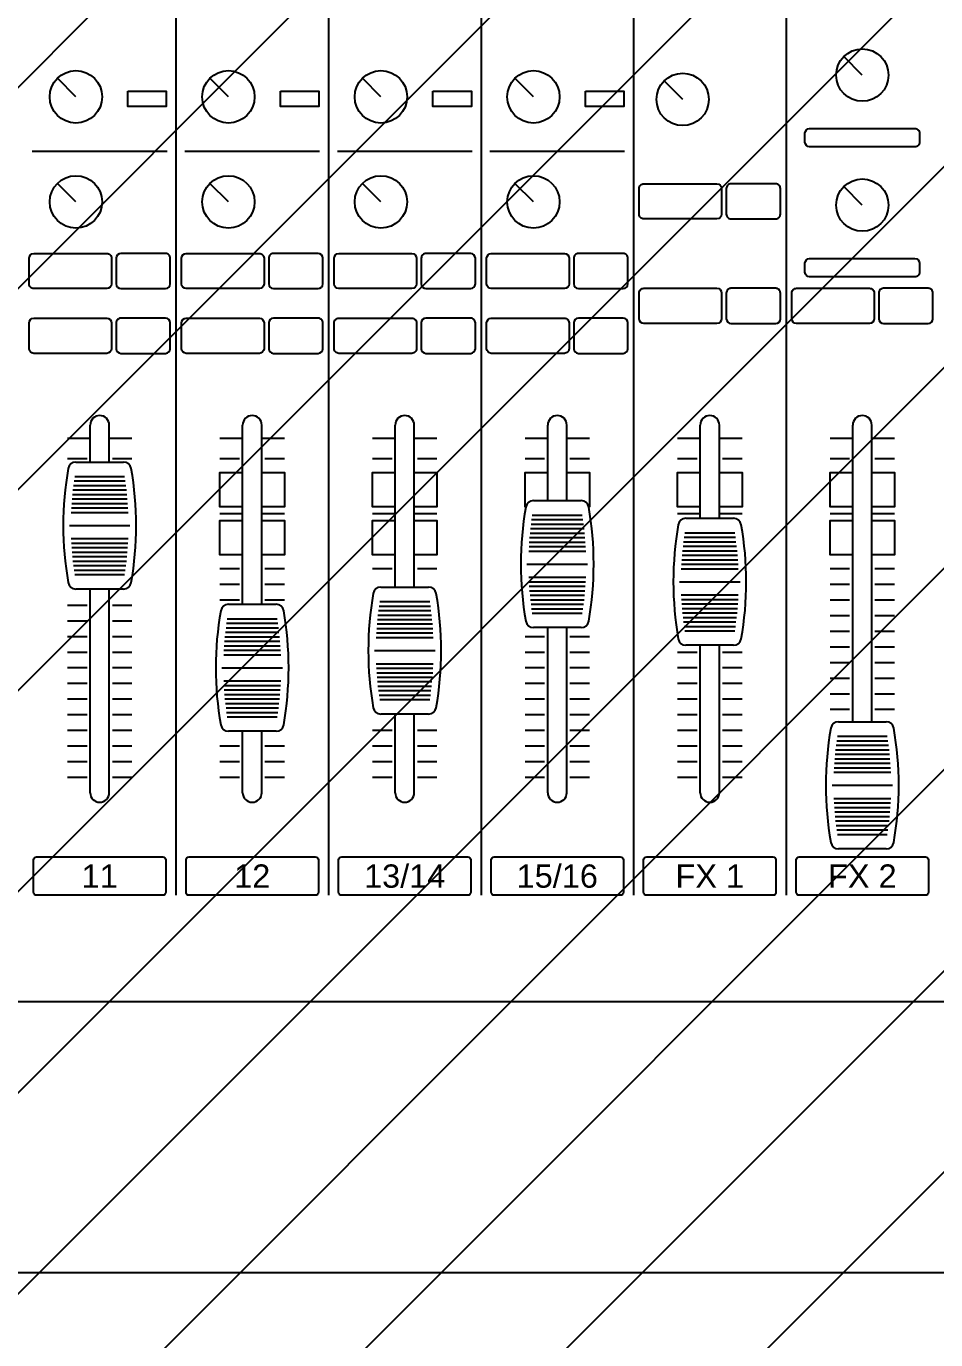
# Model space of a CAD drawing. Header units: millimetres. Extents: x 10 to 76.1, y 10 to 63.5.
# Drawn here: x 56.3295 to 56.5327, y 11.9101 to 12.2033 of the extents above; entities that cross this region are included whole.
import ezdxf
from ezdxf.enums import TextEntityAlignment as Align

# ---------------------------------------------------------------- set-up
doc = ezdxf.new("R2010")
doc.units = ezdxf.units.MM
doc.layers.add('equipament', color=4, linetype='Continuous')
doc.layers.add('relleno2d', color=9, linetype='Continuous')
doc.styles.add('stile1', font='arial.ttf')

msp = doc.modelspace()

# ---------------------------------------------------------------- hatches: boundary and pattern name
at = {"layer": 'relleno2d'}
h = msp.add_hatch(dxfattribs=at)
h.set_pattern_fill('ANSI31', color=256, scale=0.01)
h.set_pattern_definition([(45, (0, 0), (-0.02245064030267288, 0.02245064030267288), [])])
h.paths.add_polyline_path([(59.68808570611949, 11.70500001447185), (59.48308570611949, 11.70500001447185), (59.4830857061196, 17.78500001447178), (59.6880857061196, 17.78500001447178)])
edge = h.paths.add_edge_path(flags=17)
edge.add_line((59.68808570611959, 18.97500001447185), (59.4830857061196, 18.97500001447185))
edge.add_line((59.4830857061196, 18.97500001447185), (59.4830857061196, 19.03500001447179))
edge.add_line((59.4830857061196, 19.03500001447179), (58.99308570611959, 19.03500001447179))
edge.add_line((58.99308570611959, 19.03500001447179), (58.99308570611959, 19.47500001447185))
edge.add_line((58.99308570611959, 19.47500001447185), (50.9148047490359, 19.47500001447185))
edge.add_arc((50.62308570611959, 19.54500001447178), 0.2999999999999998, 193.4933988215392, 346.50660117845496, ccw=False)
edge.add_line((50.33136666320328, 19.47500001447185), (50.15808570611954, 19.47500001447185))
edge.add_line((50.15808570611954, 19.47500001447185), (50.02308570611947, 19.47500001447185))
edge.add_line((50.02308570611947, 19.47500001447183), (49.95308570611947, 19.47500001447183))
edge.add_line((49.95308570611954, 19.47500001447185), (49.95308570611954, 19.68000001447184))
edge.add_line((49.95308570611954, 19.68000001447183), (59.68808570611949, 19.68000001447183))
edge.add_line((59.68808570611949, 19.68000001447183), (59.68808570611949, 18.97500001447185))
edge = h.paths.add_edge_path(flags=17)
edge.add_line((59.68808570611959, 18.97500001447185), (59.4830857061196, 18.97500001447185))
edge.add_line((59.4830857061196, 18.97500001447185), (59.4830857061196, 19.03500001447179))
edge.add_line((58.99308570611959, 19.03500001447179), (59.4830857061196, 19.03500001447179))
edge.add_line((58.99308570611959, 19.47500001447185), (58.99308570611959, 19.03500001447179))
edge.add_line((50.9148047490359, 19.47500001447185), (58.99308570611959, 19.47500001447185))
edge.add_arc((50.62308570611959, 19.54500001447178), 0.2999999999999998, 193.4933988215392, 346.5066011784549)
edge.add_line((50.33136666320328, 19.47500001447185), (50.15808570611954, 19.47500001447185))
edge.add_line((50.15808570611954, 19.47500001447185), (50.02308570611947, 19.47500001447185))
edge.add_line((49.95308570611947, 19.47500001447183), (50.02308570611947, 19.47500001447183))
edge.add_line((49.95308570611954, 19.68000001447184), (49.95308570611954, 19.47500001447185))
edge.add_line((59.68808570611949, 19.68000001447183), (49.95308570611954, 19.68000001447183))
edge.add_line((59.68808570611949, 19.68000001447183), (59.68808570611949, 18.97500001447185))
edge = h.paths.add_edge_path()
edge.add_line((49.95308570611953, 10.00000001447185), (59.68808570611948, 10.00000001447185))
edge.add_line((50.15808570611954, 10.20500001447184), (50.91480474903579, 10.20500001447184))
edge.add_line((59.48308570611949, 10.20500001447184), (50.91480474903579, 10.20500001447184))
edge.add_line((59.48308570611949, 10.20500001447184), (59.48308570611949, 10.80500001447177))
edge.add_line((59.68808570611948, 10.00000001447185), (59.68808570611948, 10.80500001447177))
edge.add_line((59.48308570611949, 10.80500001447176), (59.68808570611949, 10.80500001447176))
edge.add_line((50.15808570611954, 19.47500001447185), (50.18808570611954, 19.47500001447185))

# ---------------------------------------------------------------- linework, layer by layer
at = {"layer": 'equipament'}
for p, q in [((56.36295478194263, 12.38849746640601), (56.36295478194263, 12.00929703043631)), ((56.39702546987906, 12.38849746640601), (56.39702546987906, 12.00929703043631)), ((56.4310961578155, 12.38849746640601), (56.4310961578155, 12.00929703043631)), ((56.46516684575194, 12.38849746640601), (56.46516684575194, 12.00929703043631)), ((56.49923753368838, 12.38849746640601), (56.49923753368838, 12.00929703043631)), ((56.5162728776566, 12.19245254851296), (56.51213968611691, 12.19658574005265)), ((56.34060289164444, 12.18759291748147), (56.33646970010476, 12.19172610902116)), ((56.37467357958089, 12.18759291748147), (56.3705403880412, 12.19172610902116)), ((56.40874426751731, 12.18759291748147), (56.40461107597762, 12.19172610902116)), ((56.44281495545375, 12.18759291748147), (56.43868176391406, 12.19172610902116)), ((56.47614903421911, 12.18702413417646), (56.47201584267943, 12.19115732571616)), ((56.3308690398821, 12.17545374513402), (56.36096983606672, 12.17545374513402)), ((56.36493972781854, 12.17545374513402), (56.39504052400316, 12.17545374513402)), ((56.39901041575498, 12.17545374513402), (56.42911121193958, 12.17545374513402)), ((56.43308110369141, 12.17545374513402), (56.46318189987603, 12.17545374513402)), ((56.34060289164444, 12.1641321980975), (56.33646970010476, 12.16826538963718)), ((56.37467357958089, 12.1641321980975), (56.3705403880412, 12.16826538963718)), ((56.40874426751731, 12.1641321980975), (56.40461107597762, 12.16826538963718)), ((56.44281495545375, 12.1641321980975), (56.43868176391406, 12.16826538963718)), ((56.5162728776566, 12.16341141367791), (56.51213968611691, 12.1675446052176)), ((56.34378602700502, 12.10603978955196), (56.34378602700502, 12.11429343152362)), ((56.34805284894381, 12.10603978955196), (56.34805284894381, 12.11429343152362)), ((56.37785671494144, 12.07427666500097), (56.37785671494144, 12.11429343152362)), ((56.38212353688026, 12.07427666500097), (56.38212353688026, 12.11429343152362)), ((56.41192740287788, 12.07812167565651), (56.41192740287788, 12.11429343152362)), ((56.4161942248167, 12.07812167565651), (56.4161942248167, 12.11429343152362)), ((56.44599809081432, 12.09742846845236), (56.44599809081432, 12.11429343152362)), ((56.45026491275312, 12.09742846845236), (56.45026491275312, 12.11429343152362)), ((56.48006877875076, 12.09348419938006), (56.48006877875076, 12.11429343152362)), ((56.48433560068956, 12.09348419938006), (56.48433560068956, 12.11429343152362)), ((56.51413946668718, 12.04803411069758), (56.51413946668718, 12.11429343152362)), ((56.518406288626, 12.04803411069758), (56.518406288626, 12.11429343152362)), ((56.33872268090914, 12.1113371912692), (56.34378602700502, 12.1113371912692)), ((56.34805284894381, 12.1113371912692), (56.3531161950397, 12.1113371912692)), ((56.37279336884558, 12.1113371912692), (56.37785671494144, 12.1113371912692)), ((56.38212353688026, 12.1113371912692), (56.38718688297611, 12.1113371912692)), ((56.40686405678201, 12.1113371912692), (56.41192740287788, 12.1113371912692)), ((56.4161942248167, 12.1113371912692), (56.42125757091256, 12.1113371912692)), ((56.44093474471844, 12.1113371912692), (56.44599809081432, 12.1113371912692)), ((56.45026491275312, 12.1113371912692), (56.455328258849, 12.1113371912692)), ((56.47500543265488, 12.1113371912692), (56.48006877875076, 12.1113371912692)), ((56.48433560068956, 12.1113371912692), (56.48939894678544, 12.1113371912692)), ((56.50907612059132, 12.1113371912692), (56.51413946668718, 12.1113371912692)), ((56.518406288626, 12.1113371912692), (56.52346963472188, 12.1113371912692)), ((56.33872268090914, 12.10679861923964), (56.34309322179472, 12.10679861923964)), ((56.34059323119016, 12.10603978955196), (56.35124564475867, 12.10603978955196)), ((56.34874565415412, 12.10679861923964), (56.3531161950397, 12.10679861923964)), ((56.37279336884558, 12.10679861923964), (56.37716390973115, 12.10679861923964)), ((56.38281634209055, 12.10679861923964), (56.38718688297611, 12.10679861923964)), ((56.40686405678201, 12.10679861923964), (56.41123459766758, 12.10679861923964)), ((56.41688703002698, 12.10679861923964), (56.42125757091256, 12.10679861923964)), ((56.44093474471844, 12.10679861923964), (56.44530528560401, 12.10679861923964)), ((56.45095771796341, 12.10679861923964), (56.455328258849, 12.10679861923964)), ((56.47500543265488, 12.10679861923964), (56.47937597354044, 12.10679861923964)), ((56.48502840589986, 12.10679861923964), (56.48939894678544, 12.10679861923964)), ((56.50907612059132, 12.10679861923964), (56.51344666147689, 12.10679861923964)), ((56.5190990938363, 12.10679861923964), (56.52346963472188, 12.10679861923964)), ((56.34019739845275, 12.1018098766791), (56.35164147749609, 12.1018098766791)), ((56.34034556134985, 12.10281343922723), (56.35149331459898, 12.10281343922723)), ((56.33983953038854, 12.09879918903471), (56.35199934556027, 12.09879918903471)), ((56.33994445999661, 12.09980275158284), (56.3518944159522, 12.09980275158284)), ((56.3400637252302, 12.10080631413097), (56.35177515071862, 12.10080631413097)), ((56.3396101670246, 12.09578850139031), (56.35222870892422, 12.09578850139031)), ((56.33967243389305, 12.09679206393845), (56.35216644205578, 12.09679206393845)), ((56.33974887314084, 12.09779562648657), (56.35209000280798, 12.09779562648657)), ((56.44280529499947, 12.09742846845236), (56.45345770856797, 12.09742846845236)), ((56.33956203551745, 12.09478493884218), (56.35227684043137, 12.09478493884218)), ((56.37279336884558, 12.09451778169463), (56.37785671494144, 12.09451778169463)), ((56.38212353688026, 12.09451778169463), (56.38718688297611, 12.09451778169463)), ((56.40686405678201, 12.09451778169463), (56.41192740287788, 12.09451778169463)), ((56.4161942248167, 12.09451778169463), (56.42125757091256, 12.09451778169463)), ((56.44240946226205, 12.09319855557949), (56.45385354130538, 12.09319855557949)), ((56.44255762515915, 12.09420211812762), (56.45370537840829, 12.09420211812762)), ((56.47500543265488, 12.09451778169463), (56.48006877875076, 12.09451778169463)), ((56.4768759829359, 12.09348419938006), (56.4875283965044, 12.09348419938006)), ((56.48433560068956, 12.09451778169463), (56.48939894678544, 12.09451778169463)), ((56.50907612059132, 12.09451778169463), (56.51413946668718, 12.09451778169463)), ((56.518406288626, 12.09451778169463), (56.52346963472188, 12.09451778169463)), ((56.33915500704235, 12.09185788504375), (56.35268386890646, 12.09185788504375)), ((56.44205159419786, 12.09018786793509), (56.4542114093696, 12.09018786793509)), ((56.44215652380591, 12.09119143048323), (56.45410647976151, 12.09119143048323)), ((56.44227578903951, 12.09219499303136), (56.45398721452793, 12.09219499303136)), ((56.47662831309557, 12.09025784905534), (56.48777606634472, 12.09025784905534)), ((56.33956203551745, 12.08893083124532), (56.35227684043137, 12.08893083124532)), ((56.3396101670246, 12.08792726869719), (56.35222870892422, 12.08792726869719)), ((56.33967243389305, 12.08692370614906), (56.35216644205578, 12.08692370614906)), ((56.44182223083391, 12.08717718029071), (56.45444077273353, 12.08717718029071)), ((56.44188449770235, 12.08818074283883), (56.45437850586509, 12.08818074283883)), ((56.44196093695014, 12.08918430538697), (56.4543020666173, 12.08918430538697)), ((56.47622721174236, 12.08724716141094), (56.48817716769794, 12.08724716141094)), ((56.47634647697595, 12.08825072395907), (56.48805790246436, 12.08825072395907)), ((56.47648015019848, 12.0892542865072), (56.48792422924182, 12.0892542865072)), ((56.33974887314084, 12.08592014360092), (56.35209000280798, 12.08592014360092)), ((56.33983953038854, 12.0849165810528), (56.35199934556027, 12.0849165810528)), ((56.44177409932675, 12.08617361774257), (56.45448890424068, 12.08617361774257)), ((56.47595518563879, 12.08423647376654), (56.48844919380151, 12.08423647376654)), ((56.47603162488657, 12.08524003631468), (56.48837275455374, 12.08524003631468)), ((56.4761222821343, 12.0862435988628), (56.48828209730601, 12.0862435988628)), ((56.33994445999661, 12.08391301850466), (56.3518944159522, 12.08391301850466)), ((56.3400637252302, 12.08290945595653), (56.35177515071862, 12.08290945595653)), ((56.34019739845275, 12.0819058934084), (56.35164147749609, 12.0819058934084)), ((56.37279336884558, 12.08223694414962), (56.37716390973115, 12.08223694414962)), ((56.38281634209055, 12.08223694414962), (56.38718688297611, 12.08223694414962)), ((56.40686405678201, 12.08223694414962), (56.41123459766758, 12.08223694414962)), ((56.41688703002698, 12.08223694414962), (56.42125757091256, 12.08223694414962)), ((56.44136707085166, 12.08324656394415), (56.45489593271577, 12.08324656394415)), ((56.47584478726319, 12.08222934867028), (56.48855959217711, 12.08222934867028)), ((56.47589291877034, 12.08323291121842), (56.48851146066996, 12.08323291121842)), ((56.50907612059132, 12.08223694414962), (56.51344666147689, 12.08223694414962)), ((56.5190990938363, 12.08223694414962), (56.52346963472188, 12.08223694414962)), ((56.34034556134985, 12.08090233086027), (56.35149331459898, 12.08090233086027)), ((56.37279336884558, 12.07874688498377), (56.37716390973115, 12.07874688498377)), ((56.38281634209055, 12.07874688498377), (56.38718688297611, 12.07874688498377)), ((56.40873460706304, 12.07812167565651), (56.41938702063153, 12.07812167565651)), ((56.44177409932675, 12.08031951014571), (56.45448890424068, 12.08031951014571)), ((56.44182223083391, 12.07931594759758), (56.45444077273353, 12.07931594759758)), ((56.44188449770235, 12.07831238504945), (56.45437850586509, 12.07831238504945)), ((56.4754377587881, 12.07930229487185), (56.4889666206522, 12.07930229487185)), ((56.50907612059132, 12.07874688498377), (56.51344666147689, 12.07874688498377)), ((56.5190990938363, 12.07874688498377), (56.52346963472188, 12.07874688498377)), ((56.35124564475867, 12.07767598053554), (56.34059323119016, 12.07767598053554)), ((56.34378602700502, 12.03220429118674), (56.34378602700502, 12.07767598053554)), ((56.34805284894381, 12.03220429118674), (56.34805284894381, 12.07767598053554)), ((56.37279336884558, 12.07525682581793), (56.37716390973115, 12.07525682581793)), ((56.38281634209055, 12.07525682581793), (56.38718688297611, 12.07525682581793)), ((56.44196093695014, 12.07730882250132), (56.4543020666173, 12.07730882250132)), ((56.44205159419786, 12.07630525995319), (56.4542114093696, 12.07630525995319)), ((56.44215652380591, 12.07530169740506), (56.45410647976151, 12.07530169740506)), ((56.47584478726319, 12.07637524107343), (56.48855959217711, 12.07637524107343)), ((56.47589291877034, 12.07537167852529), (56.48851146066996, 12.07537167852529)), ((56.50907612059132, 12.07525682581793), (56.51344666147689, 12.07525682581793)), ((56.5190990938363, 12.07525682581793), (56.52346963472188, 12.07525682581793)), ((56.33872268090914, 12.07409130793193), (56.34309322179472, 12.07409130793193)), ((56.34874565415412, 12.07409130793193), (56.3531161950397, 12.07409130793193)), ((56.3746639191266, 12.07427666500097), (56.3853163326951, 12.07427666500097)), ((56.40820510110306, 12.07288820023552), (56.4199165265915, 12.07288820023552)), ((56.40833877432561, 12.07389176278365), (56.41978285336895, 12.07389176278365)), ((56.40848693722271, 12.07489532533178), (56.41963469047185, 12.07489532533178)), ((56.44227578903951, 12.07429813485692), (56.45398721452793, 12.07429813485692)), ((56.44240946226205, 12.07329457230879), (56.45385354130538, 12.07329457230879)), ((56.44255762515915, 12.07229100976066), (56.45370537840829, 12.07229100976066)), ((56.47595518563879, 12.07436811597717), (56.48844919380151, 12.07436811597715)), ((56.47603162488657, 12.07336455342903), (56.48837275455374, 12.07336455342903)), ((56.4761222821343, 12.07236099088089), (56.48828209730601, 12.07236099088089)), ((56.33872268090914, 12.07060124876608), (56.34309322179472, 12.07060124876608)), ((56.34874565415412, 12.07060124876608), (56.3531161950397, 12.07060124876608)), ((56.37426808638919, 12.07004675212811), (56.3857121654325, 12.07004675212811)), ((56.37441624928628, 12.07105031467625), (56.38556400253541, 12.07105031467625)), ((56.4078902490137, 12.06987751259113), (56.42023137868086, 12.06987751259113)), ((56.40798090626141, 12.07088107513925), (56.42014072143315, 12.07088107513925)), ((56.4080858358695, 12.07188463768739), (56.42003579182508, 12.07188463768739)), ((56.47622721174236, 12.07135742833277), (56.48817716769794, 12.07135742833277)), ((56.47634647697595, 12.07035386578463), (56.48805790246436, 12.07035386578463)), ((56.47648015019848, 12.0693503032365), (56.48792422924182, 12.0693503032365)), ((56.50907612059132, 12.07176676665208), (56.51344666147689, 12.07176676665208)), ((56.5190990938363, 12.07176676665208), (56.52346963472188, 12.07176676665208)), ((56.33872268090914, 12.06711118960024), (56.34309322179472, 12.06711118960024)), ((56.34874565415412, 12.06711118960024), (56.3531161950397, 12.06711118960024)), ((56.37391021832497, 12.06703606448371), (56.38607003349671, 12.06703606448371)), ((56.37401514793305, 12.06803962703185), (56.38596510388864, 12.06803962703185)), ((56.37413441316663, 12.06904318957999), (56.38584583865506, 12.06904318957999)), ((56.40770341139032, 12.06686682494673), (56.42041821630425, 12.06686682494673)), ((56.40775154289747, 12.06787038749486), (56.4203700847971, 12.06787038749486)), ((56.40781380976591, 12.06887395004299), (56.42030781792864, 12.06887395004299)), ((56.44093474471844, 12.06711118960024), (56.44530528560401, 12.06711118960024)), ((56.45345770856797, 12.06906465943594), (56.44280529499947, 12.06906465943594)), ((56.44599809081432, 12.03220429118674), (56.44599809081432, 12.06906465943594)), ((56.45026491275312, 12.03220429118674), (56.45026491275312, 12.06906465943594)), ((56.45095771796341, 12.06711118960024), (56.455328258849, 12.06711118960024)), ((56.47662831309557, 12.06834674068837), (56.48777606634472, 12.06834674068837)), ((56.50907612059132, 12.06827670748623), (56.51344666147689, 12.06827670748623)), ((56.5190990938363, 12.06827670748623), (56.52346963472188, 12.06827670748623)), ((56.33872268090914, 12.06362113043439), (56.34309322179472, 12.06362113043439)), ((56.34874565415412, 12.06362113043439), (56.3531161950397, 12.06362113043439)), ((56.37368085496104, 12.06402537683932), (56.38629939686066, 12.06402537683932)), ((56.37374312182948, 12.06502893938745), (56.38623712999222, 12.06502893938745)), ((56.37381956107728, 12.06603250193559), (56.38616069074443, 12.06603250193559)), ((56.40729638291524, 12.0639397711483), (56.42082524477934, 12.0639397711483)), ((56.44093474471844, 12.06362113043439), (56.44530528560401, 12.06362113043439)), ((56.45095771796341, 12.06362113043439), (56.455328258849, 12.06362113043439)), ((56.47500543265488, 12.06362113043439), (56.47937597354044, 12.06362113043439)), ((56.4875283965044, 12.06512039036364), (56.4768759829359, 12.06512039036364)), ((56.48006877875076, 12.03220429118674), (56.48006877875076, 12.06512039036364)), ((56.48433560068956, 12.03220429118674), (56.48433560068956, 12.06512039036364)), ((56.48502840589986, 12.06362113043439), (56.48939894678544, 12.06362113043439)), ((56.50907612059132, 12.06478664832039), (56.51344666147689, 12.06478664832039)), ((56.5190990938363, 12.06478664832039), (56.52346963472188, 12.06478664832039)), ((56.37363272345389, 12.06302181429119), (56.3863475283678, 12.06302181429119)), ((56.40770341139032, 12.06101271734987), (56.42041821630425, 12.06101271734987)), ((56.50907612059132, 12.06129658915454), (56.51344666147689, 12.06129658915454)), ((56.5190990938363, 12.06129658915454), (56.52346963472188, 12.06129658915454)), ((56.33872268090914, 12.06013107126855), (56.34309322179472, 12.06013107126855)), ((56.34874565415412, 12.06013107126855), (56.3531161950397, 12.06013107126855)), ((56.3732256949788, 12.06009476049276), (56.3867545568429, 12.06009476049276)), ((56.40775154289747, 12.06000915480174), (56.4203700847971, 12.06000915480174)), ((56.40781380976591, 12.05900559225361), (56.42030781792864, 12.05900559225361)), ((56.4078902490137, 12.05800202970548), (56.42023137868086, 12.05800202970548)), ((56.44093474471844, 12.06013107126855), (56.44530528560401, 12.06013107126855)), ((56.45095771796341, 12.06013107126855), (56.455328258849, 12.06013107126855)), ((56.47500543265488, 12.06013107126855), (56.47937597354044, 12.06013107126855)), ((56.48502840589986, 12.06013107126855), (56.48939894678544, 12.06013107126855)), ((56.50907612059132, 12.0578065299887), (56.51344666147689, 12.0578065299887)), ((56.5190990938363, 12.0578065299887), (56.52346963472188, 12.0578065299887)), ((56.33872268090914, 12.0566410121027), (56.34309322179472, 12.0566410121027)), ((56.34874565415412, 12.0566410121027), (56.3531161950397, 12.0566410121027)), ((56.37363272345389, 12.05716770669434), (56.3863475283678, 12.05716770669434)), ((56.37368085496104, 12.0561641441462), (56.38629939686066, 12.0561641441462)), ((56.37374312182948, 12.05516058159808), (56.38623712999222, 12.05516058159807)), ((56.40798090626141, 12.05699846715734), (56.42014072143315, 12.05699846715734)), ((56.4080858358695, 12.05599490460922), (56.42003579182508, 12.05599490460922)), ((56.40820510110306, 12.05499134206108), (56.4199165265915, 12.05499134206108)), ((56.44093474471844, 12.0566410121027), (56.44530528560401, 12.0566410121027)), ((56.45095771796341, 12.0566410121027), (56.455328258849, 12.0566410121027)), ((56.47500543265488, 12.0566410121027), (56.47937597354044, 12.0566410121027)), ((56.48502840589986, 12.0566410121027), (56.48939894678544, 12.0566410121027)), ((56.33872268090914, 12.05315095293686), (56.34309322179472, 12.05315095293686)), ((56.34874565415412, 12.05315095293686), (56.3531161950397, 12.05315095293686)), ((56.37381956107728, 12.05415701904994), (56.38616069074443, 12.05415701904994)), ((56.37391021832497, 12.05315345650181), (56.38607003349671, 12.05315345650181)), ((56.37401514793305, 12.05214989395368), (56.38596510388864, 12.05214989395368)), ((56.40833877432561, 12.05398777951295), (56.41978285336895, 12.05398777951295)), ((56.40848693722271, 12.05298421696482), (56.41963469047185, 12.05298421696482)), ((56.44093474471844, 12.05315095293686), (56.44530528560401, 12.05315095293686)), ((56.45095771796341, 12.05315095293686), (56.455328258849, 12.05315095293686)), ((56.47500543265488, 12.05315095293686), (56.47937597354044, 12.05315095293686)), ((56.48502840589986, 12.05315095293686), (56.48939894678544, 12.05315095293686)), ((56.50907612059132, 12.05431647082286), (56.51344666147689, 12.05431647082286)), ((56.5190990938363, 12.05431647082286), (56.52346963472188, 12.05431647082286)), ((56.33872268090914, 12.04966089377101), (56.34309322179472, 12.04966089377101)), ((56.34874565415412, 12.04966089377101), (56.3531161950397, 12.04966089377101)), ((56.37413441316663, 12.05114633140554), (56.38584583865506, 12.05114633140554)), ((56.37426808638919, 12.05014276885741), (56.3857121654325, 12.05014276885741)), ((56.37441624928628, 12.04913920630928), (56.38556400253541, 12.04913920630928)), ((56.41938702063153, 12.04975786664009), (56.40873460706304, 12.04975786664009)), ((56.41192740287788, 12.03220429118674), (56.41192740287788, 12.04975786664009)), ((56.4161942248167, 12.03220429118674), (56.4161942248167, 12.04975786664009)), ((56.44093474471844, 12.04966089377101), (56.44530528560401, 12.04966089377101)), ((56.45095771796341, 12.04966089377101), (56.455328258849, 12.04966089377101)), ((56.47500543265488, 12.04966089377101), (56.47937597354044, 12.04966089377101)), ((56.48502840589986, 12.04966089377101), (56.48939894678544, 12.04966089377101)), ((56.50907612059132, 12.05082641165701), (56.51344666147689, 12.05082641165701)), ((56.5190990938363, 12.05082641165701), (56.52346963472188, 12.05082641165701)), ((56.33872268090914, 12.04617083460517), (56.34309322179472, 12.04617083460517)), ((56.34874565415412, 12.04617083460517), (56.3531161950397, 12.04617083460517)), ((56.3853163326951, 12.04591285598455), (56.3746639191266, 12.04591285598455)), ((56.37785671494144, 12.03220429118674), (56.37785671494144, 12.04591285598455)), ((56.38212353688026, 12.03220429118674), (56.38212353688026, 12.04591285598455)), ((56.40686405678201, 12.04617083460517), (56.41123459766758, 12.04617083460517)), ((56.41688703002698, 12.04617083460517), (56.42125757091256, 12.04617083460517)), ((56.44093474471844, 12.04617083460517), (56.44530528560401, 12.04617083460517)), ((56.45095771796341, 12.04617083460517), (56.455328258849, 12.04617083460517)), ((56.47500543265488, 12.04617083460517), (56.47937597354044, 12.04617083460517)), ((56.48502840589986, 12.04617083460517), (56.48939894678544, 12.04617083460517)), ((56.51094667087234, 12.04803411069758), (56.52159908444084, 12.04803411069758)), ((56.51055083813493, 12.04380419782473), (56.52199491717825, 12.04380419782473)), ((56.51069900103202, 12.04480776037285), (56.52184675428115, 12.04480776037285)), ((56.33872268090914, 12.04268077543932), (56.34309322179472, 12.04268077543932)), ((56.34874565415412, 12.04268077543932), (56.3531161950397, 12.04268077543932)), ((56.37279336884558, 12.04268077543932), (56.37716390973115, 12.04268077543932)), ((56.38281634209055, 12.04268077543932), (56.38718688297611, 12.04268077543932)), ((56.40686405678201, 12.04268077543932), (56.41123459766758, 12.04268077543932)), ((56.41688703002698, 12.04268077543932), (56.42125757091256, 12.04268077543932)), ((56.44093474471844, 12.04268077543932), (56.44530528560401, 12.04268077543932)), ((56.45095771796341, 12.04268077543932), (56.455328258849, 12.04268077543932)), ((56.47500543265488, 12.04268077543932), (56.47937597354044, 12.04268077543932)), ((56.48502840589986, 12.04268077543932), (56.48939894678544, 12.04268077543932)), ((56.51019297007072, 12.04079351018033), (56.52235278524246, 12.04079351018033)), ((56.5102978996788, 12.04179707272846), (56.52224785563439, 12.04179707272846)), ((56.51041716491237, 12.04280063527659), (56.52212859040081, 12.04280063527659)), ((56.33872268090914, 12.03919071627348), (56.34309322179472, 12.03919071627348)), ((56.34874565415412, 12.03919071627348), (56.3531161950397, 12.03919071627348)), ((56.37279336884558, 12.03919071627348), (56.37716390973115, 12.03919071627348)), ((56.38281634209055, 12.03919071627348), (56.38718688297611, 12.03919071627348)), ((56.40686405678201, 12.03919071627348), (56.41123459766758, 12.03919071627348)), ((56.41688703002698, 12.03919071627348), (56.42125757091256, 12.03919071627348)), ((56.44093474471844, 12.03919071627348), (56.44530528560401, 12.03919071627348)), ((56.45095771796341, 12.03919071627348), (56.455328258849, 12.03919071627348)), ((56.47500543265488, 12.03919071627348), (56.47937597354044, 12.03919071627348)), ((56.48502840589986, 12.03919071627348), (56.48939894678544, 12.03919071627348)), ((56.50996360670678, 12.03778282253593), (56.5225821486064, 12.03778282253593)), ((56.51002587357523, 12.03878638508406), (56.52251988173795, 12.03878638508406)), ((56.510102312823, 12.03978994763219), (56.52244344249016, 12.03978994763219)), ((56.33872268090914, 12.03570065710763), (56.34309322179472, 12.03570065710763)), ((56.34874565415412, 12.03570065710763), (56.3531161950397, 12.03570065710763)), ((56.37279336884558, 12.03570065710763), (56.37716390973115, 12.03570065710763)), ((56.38281634209055, 12.03570065710763), (56.38718688297611, 12.03570065710763)), ((56.40686405678201, 12.03570065710763), (56.41123459766758, 12.03570065710763)), ((56.41688703002698, 12.03570065710763), (56.42125757091256, 12.03570065710763)), ((56.44093474471844, 12.03570065710763), (56.44530528560401, 12.03570065710763)), ((56.45095771796341, 12.03570065710763), (56.455328258849, 12.03570065710763)), ((56.47500543265488, 12.03570065710763), (56.47937597354044, 12.03570065710763)), ((56.48502840589986, 12.03570065710763), (56.48939894678544, 12.03570065710763)), ((56.50991547519963, 12.0367792599878), (56.52263028011355, 12.0367792599878)), ((56.50950844672455, 12.03385220618937), (56.52303730858864, 12.03385220618937)), ((56.50991547519963, 12.03092515239094), (56.52263028011355, 12.03092515239094)), ((56.50996360670678, 12.02992158984281), (56.5225821486064, 12.02992158984281)), ((56.51002587357523, 12.02891802729468), (56.52251988173795, 12.02891802729468)), ((56.510102312823, 12.02791446474655), (56.52244344249016, 12.02791446474655)), ((56.51019297007072, 12.02691090219841), (56.52235278524246, 12.02691090219841)), ((56.5102978996788, 12.02590733965029), (56.52224785563439, 12.02590733965029)), ((56.51041716491237, 12.02490377710215), (56.52212859040081, 12.02490377710215)), ((56.51055083813493, 12.02390021455402), (56.52199491717825, 12.02390021455402)), ((56.51069900103202, 12.02289665200589), (56.52184675428115, 12.02289665200589)), ((56.52159908444084, 12.01967030168115), (56.51094667087234, 12.01967030168115)), ((55.98037736053533, 11.98555738702841), (56.67739082747705, 11.98555738702841)), ((57.17558570611957, 11.92500001447176), (54.77558570611956, 11.92500001447176))]:
    msp.add_line(p, q, dxfattribs=at)
for points in [[(56.35221648136356, 12.1888921849233), (56.3608005141725, 12.1888921849233), (56.3608005141725, 12.18546192789374), (56.35221648136356, 12.18546192789374)], [(56.3862871693, 12.1888921849233), (56.39487120210894, 12.1888921849233), (56.39487120210894, 12.18546192789374), (56.3862871693, 12.18546192789374)], [(56.42035785723645, 12.1888921849233), (56.42894189004538, 12.1888921849233), (56.42894189004538, 12.18546192789374), (56.42035785723645, 12.18546192789374)], [(56.45442854517288, 12.1888921849233), (56.46301257798181, 12.1888921849233), (56.46301257798181, 12.18546192789374), (56.45442854517288, 12.18546192789374)]]:
    msp.add_lwpolyline(points, close=True, dxfattribs=at)
for points in [[(56.50450836608189, 12.18050726140524), (56.52803738923128, 12.18050726140524, -0.414213562373114), (56.52907659704674, 12.17946805358979), (56.52907659704674, 12.17747653939597, -0.414213562373095), (56.52803738923128, 12.17643733158052), (56.50450836608189, 12.17643733158052, -0.414213562373095), (56.50346915826643, 12.17747653939597), (56.50346915826643, 12.17946805358979, -0.414213562373095)], [(56.46747018321665, 12.16817391331717), (56.48380153302676, 12.16817391331717, -0.4142135623730966), (56.48484074084221, 12.16713470550172), (56.48484074084221, 12.16137400508001, -0.414213562373095), (56.48380153302676, 12.16033479726456), (56.46747018321665, 12.16033479726456, -0.414213562373095), (56.4664309754012, 12.16137400508001), (56.4664309754012, 12.16713470550172, -0.414213562373095)], [(56.49693419622366, 12.16817391331717), (56.48693624469411, 12.16817391331717, 0.414213562373095), (56.48589703687865, 12.16713470550172), (56.48589703687865, 12.16137400508001, 0.414213562373095), (56.48693624469411, 12.16033479726456), (56.49693419622366, 12.16033479726456, 0.4142135623730924), (56.49797340403911, 12.16137400508001), (56.49797340403911, 12.16713470550172, 0.4142135623730976)], [(56.3311874314709, 12.15260418870929), (56.34751878128101, 12.15260418870929, -0.4142135623730966), (56.34855798909645, 12.15156498089383), (56.34855798909645, 12.14580428047214, -0.414213562373095), (56.34751878128101, 12.14476507265668), (56.3311874314709, 12.14476507265668, -0.414213562373095), (56.33014822365546, 12.14580428047214), (56.33014822365546, 12.15156498089383, -0.414213562373095)], [(56.36065144447792, 12.15260418870929), (56.35065349294837, 12.15260418870929, 0.414213562373095), (56.34961428513292, 12.15156498089383), (56.34961428513292, 12.14580428047214, 0.414213562373095), (56.35065349294837, 12.14476507265668), (56.36065144447792, 12.14476507265668, 0.4142135623730924), (56.36169065229337, 12.14580428047214), (56.36169065229337, 12.15156498089383, 0.4142135623730976)], [(56.36525811940734, 12.15260418870929), (56.38158946921744, 12.15260418870929, -0.4142135623730966), (56.38262867703289, 12.15156498089383), (56.38262867703289, 12.14580428047214, -0.414213562373095), (56.38158946921744, 12.14476507265668), (56.36525811940734, 12.14476507265668, -0.414213562373095), (56.36421891159189, 12.14580428047214), (56.36421891159189, 12.15156498089383, -0.414213562373095)], [(56.39472213241434, 12.15260418870929), (56.38472418088481, 12.15260418870929, 0.414213562373095), (56.38368497306936, 12.15156498089383), (56.38368497306936, 12.14580428047214, 0.414213562373095), (56.38472418088481, 12.14476507265668), (56.39472213241434, 12.14476507265668, 0.4142135623730924), (56.3957613402298, 12.14580428047214), (56.3957613402298, 12.15156498089383, 0.4142135623730976)], [(56.39932880734378, 12.15260418870929), (56.41566015715387, 12.15260418870929, -0.4142135623730966), (56.41669936496933, 12.15156498089383), (56.41669936496933, 12.14580428047214, -0.414213562373095), (56.41566015715387, 12.14476507265668), (56.39932880734378, 12.14476507265668, -0.414213562373095), (56.39828959952832, 12.14580428047214), (56.39828959952832, 12.15156498089383, -0.414213562373095)], [(56.42879282035078, 12.15260418870929), (56.41879486882123, 12.15260418870929, 0.414213562373095), (56.41775566100578, 12.15156498089383), (56.41775566100578, 12.14580428047214, 0.414213562373095), (56.41879486882123, 12.14476507265668), (56.42879282035078, 12.14476507265668, 0.4142135623730924), (56.42983202816625, 12.14580428047214), (56.42983202816625, 12.15156498089383, 0.4142135623730976)], [(56.43339949528022, 12.15260418870929), (56.44973084509031, 12.15260418870929, -0.4142135623730966), (56.45077005290577, 12.15156498089383), (56.45077005290577, 12.14580428047214, -0.414213562373095), (56.44973084509031, 12.14476507265668), (56.43339949528022, 12.14476507265668, -0.414213562373095), (56.43236028746475, 12.14580428047214), (56.43236028746475, 12.15156498089383, -0.414213562373095)], [(56.46286350828722, 12.15260418870929), (56.45286555675767, 12.15260418870929, 0.414213562373095), (56.45182634894222, 12.15156498089383), (56.45182634894222, 12.14580428047214, 0.414213562373095), (56.45286555675767, 12.14476507265668), (56.46286350828722, 12.14476507265668, 0.4142135623730924), (56.46390271610267, 12.14580428047214), (56.46390271610267, 12.15156498089383, 0.4142135623730976)], [(56.50450836608189, 12.15146612657019), (56.52803738923128, 12.15146612657019, -0.414213562373114), (56.52907659704674, 12.15042691875473), (56.52907659704674, 12.14843540456092, -0.414213562373095), (56.52803738923128, 12.14739619674547), (56.50450836608189, 12.14739619674547, -0.414213562373095), (56.50346915826643, 12.14843540456092), (56.50346915826643, 12.15042691875473, -0.414213562373095)], [(56.46747018321665, 12.14484598032121), (56.48380153302676, 12.14484598032121, -0.4142135623730966), (56.48484074084221, 12.14380677250576), (56.48484074084221, 12.13804607208406, -0.414213562373095), (56.48380153302676, 12.1370068642686), (56.46747018321665, 12.1370068642686, -0.414213562373095), (56.4664309754012, 12.13804607208406), (56.4664309754012, 12.14380677250576, -0.414213562373095)], [(56.49693419622366, 12.14484598032121), (56.48693624469411, 12.14484598032121, 0.414213562373095), (56.48589703687865, 12.14380677250576), (56.48589703687865, 12.13804607208406, 0.414213562373095), (56.48693624469411, 12.1370068642686), (56.49693419622366, 12.1370068642686, 0.4142135623730924), (56.49797340403911, 12.13804607208406), (56.49797340403911, 12.14380677250576, 0.4142135623730976)], [(56.50154087115308, 12.14484598032121), (56.5178722209632, 12.14484598032121, -0.4142135623730966), (56.51891142877863, 12.14380677250576), (56.51891142877863, 12.13804607208406, -0.414213562373095), (56.5178722209632, 12.1370068642686), (56.50154087115308, 12.1370068642686, -0.414213562373095), (56.50050166333764, 12.13804607208406), (56.50050166333764, 12.14380677250576, -0.414213562373095)], [(56.53100488416008, 12.14484598032121), (56.52100693263055, 12.14484598032121, 0.414213562373095), (56.5199677248151, 12.14380677250576), (56.5199677248151, 12.13804607208406, 0.414213562373095), (56.52100693263055, 12.1370068642686), (56.53100488416008, 12.1370068642686, 0.4142135623730924), (56.53204409197554, 12.13804607208406), (56.53204409197554, 12.14380677250576, 0.4142135623730976)], [(56.3311874314709, 12.13815177564365), (56.34751878128101, 12.13815177564365, -0.414213562373095), (56.34855798909645, 12.1371125678282), (56.34855798909645, 12.1313518674065, -0.4142135623730992), (56.34751878128101, 12.13031265959104), (56.3311874314709, 12.13031265959104, -0.4142135623730966), (56.33014822365546, 12.1313518674065), (56.33014822365546, 12.1371125678282, -0.4142135623730925)], [(56.36065144447792, 12.13815177564365), (56.35065349294837, 12.13815177564365, 0.4142135623730976), (56.34961428513292, 12.1371125678282), (56.34961428513292, 12.1313518674065, 0.4142135623730924), (56.35065349294837, 12.13031265959104), (56.36065144447792, 12.13031265959104, 0.414213562373095), (56.36169065229337, 12.1313518674065), (56.36169065229337, 12.1371125678282, 0.414213562373095)], [(56.36525811940734, 12.13815177564365), (56.38158946921744, 12.13815177564365, -0.414213562373095), (56.38262867703289, 12.1371125678282), (56.38262867703289, 12.1313518674065, -0.4142135623730992), (56.38158946921744, 12.13031265959104), (56.36525811940734, 12.13031265959104, -0.4142135623730966), (56.36421891159189, 12.1313518674065), (56.36421891159189, 12.1371125678282, -0.4142135623730925)], [(56.39472213241434, 12.13815177564365), (56.38472418088481, 12.13815177564365, 0.4142135623730976), (56.38368497306936, 12.1371125678282), (56.38368497306936, 12.1313518674065, 0.4142135623730924), (56.38472418088481, 12.13031265959104), (56.39472213241434, 12.13031265959104, 0.414213562373095), (56.3957613402298, 12.1313518674065), (56.3957613402298, 12.1371125678282, 0.414213562373095)], [(56.39932880734378, 12.13815177564365), (56.41566015715387, 12.13815177564365, -0.414213562373095), (56.41669936496933, 12.1371125678282), (56.41669936496933, 12.1313518674065, -0.4142135623730992), (56.41566015715387, 12.13031265959104), (56.39932880734378, 12.13031265959104, -0.4142135623730966), (56.39828959952832, 12.1313518674065), (56.39828959952832, 12.1371125678282, -0.4142135623730925)], [(56.42879282035078, 12.13815177564365), (56.41879486882123, 12.13815177564365, 0.4142135623730976), (56.41775566100578, 12.1371125678282), (56.41775566100578, 12.1313518674065, 0.4142135623730924), (56.41879486882123, 12.13031265959104), (56.42879282035078, 12.13031265959104, 0.414213562373095), (56.42983202816625, 12.1313518674065), (56.42983202816625, 12.1371125678282, 0.414213562373095)], [(56.43339949528022, 12.13815177564365), (56.44973084509031, 12.13815177564365, -0.414213562373095), (56.45077005290577, 12.1371125678282), (56.45077005290577, 12.1313518674065, -0.4142135623730992), (56.44973084509031, 12.13031265959104), (56.43339949528022, 12.13031265959104, -0.4142135623730966), (56.43236028746475, 12.1313518674065), (56.43236028746475, 12.1371125678282, -0.4142135623730925)], [(56.46286350828722, 12.13815177564365), (56.45286555675767, 12.13815177564365, 0.4142135623730976), (56.45182634894222, 12.1371125678282), (56.45182634894222, 12.1313518674065, 0.4142135623730924), (56.45286555675767, 12.13031265959104), (56.46286350828722, 12.13031265959104, 0.414213562373095), (56.46390271610267, 12.1313518674065), (56.46390271610267, 12.1371125678282, 0.414213562373095)], [(56.33183490611696, 12.01788010861021), (56.36000396983187, 12.01788010861021, -0.4142135623730987), (56.36069677504215, 12.01718730339991), (56.36069677504215, 12.00998983564662, -0.414213562373095), (56.36000396983187, 12.00929703043631), (56.33183490611696, 12.00929703043631, -0.4142135623731023), (56.33114210090667, 12.00998983564662), (56.33114210090667, 12.01718730339991, -0.4142135623730925)], [(56.36590559405339, 12.01788010861021), (56.39407465776829, 12.01788010861021, -0.4142135623730987), (56.39476746297859, 12.01718730339991), (56.39476746297859, 12.00998983564662, -0.414213562373095), (56.39407465776829, 12.00929703043631), (56.36590559405339, 12.00929703043631, -0.4142135623731023), (56.3652127888431, 12.00998983564662), (56.3652127888431, 12.01718730339991, -0.4142135623730925)], [(56.39997628198984, 12.01788010861021), (56.42814534570473, 12.01788010861021, -0.4142135623730987), (56.42883815091504, 12.01718730339991), (56.42883815091504, 12.00998983564662, -0.414213562373095), (56.42814534570473, 12.00929703043631), (56.39997628198984, 12.00929703043631, -0.4142135623731023), (56.39928347677953, 12.00998983564662), (56.39928347677953, 12.01718730339991, -0.4142135623730925)], [(56.43404696992627, 12.01788010861021), (56.46221603364116, 12.01788010861021, -0.4142135623730987), (56.46290883885148, 12.01718730339991), (56.46290883885148, 12.00998983564662, -0.414213562373095), (56.46221603364116, 12.00929703043631), (56.43404696992627, 12.00929703043631, -0.4142135623731023), (56.43335416471596, 12.00998983564662), (56.43335416471596, 12.01718730339991, -0.4142135623730925)], [(56.4681176578627, 12.01788010861021), (56.4962867215776, 12.01788010861021, -0.4142135623730987), (56.49697952678791, 12.01718730339991), (56.49697952678791, 12.00998983564662, -0.414213562373095), (56.4962867215776, 12.00929703043631), (56.4681176578627, 12.00929703043631, -0.4142135623731023), (56.46742485265239, 12.00998983564662), (56.46742485265239, 12.01718730339991, -0.4142135623730925)], [(56.50218834579913, 12.01788010861021), (56.53035740951405, 12.01788010861021, -0.4142135623730987), (56.53105021472435, 12.01718730339991), (56.53105021472435, 12.00998983564662, -0.414213562373095), (56.53035740951405, 12.00929703043631), (56.50218834579913, 12.00929703043631, -0.4142135623731023), (56.50149554058883, 12.00998983564662), (56.50149554058883, 12.01718730339991, -0.4142135623730925)]]:
    msp.add_lwpolyline(points, format="xyb", close=True, dxfattribs=at)
for points in [[(56.37785671494144, 12.09601862346027), (56.37279336884558, 12.09601862346027), (56.37279336884558, 12.10370995287494), (56.37785671494144, 12.10370995287494)], [(56.38212353688026, 12.10370995287494), (56.38718688297611, 12.10370995287494), (56.38718688297611, 12.09601862346027), (56.38212353688026, 12.09601862346027)], [(56.41192740287788, 12.09601862346027), (56.40686405678201, 12.09601862346027), (56.40686405678201, 12.10370995287494), (56.41192740287788, 12.10370995287494)], [(56.4161942248167, 12.10370995287494), (56.42125757091256, 12.10370995287494), (56.42125757091256, 12.09601862346027), (56.4161942248167, 12.09601862346027)], [(56.44110350862055, 12.09601862346027), (56.44093474471844, 12.09601862346027), (56.44093474471844, 12.10370995287494), (56.44599809081432, 12.10370995287494)], [(56.45026491275312, 12.10370995287494), (56.455328258849, 12.10370995287494), (56.455328258849, 12.09601862346027), (56.45515949494689, 12.09601862346027)], [(56.48006877875076, 12.09601862346027), (56.47500543265488, 12.09601862346027), (56.47500543265488, 12.10370995287494), (56.48006877875076, 12.10370995287494)], [(56.48433560068956, 12.10370995287494), (56.48939894678544, 12.10370995287494), (56.48939894678544, 12.09601862346027), (56.48433560068956, 12.09601862346027)], [(56.51413946668718, 12.09601862346027), (56.50907612059132, 12.09601862346027), (56.50907612059132, 12.10370995287494), (56.51413946668718, 12.10370995287494)], [(56.518406288626, 12.10370995287494), (56.52346963472188, 12.10370995287494), (56.52346963472188, 12.09601862346027), (56.518406288626, 12.09601862346027)], [(56.37785671494144, 12.08532561051432), (56.37279336884558, 12.08532561051432), (56.37279336884558, 12.09301693992899), (56.37785671494144, 12.09301693992899)], [(56.38212353688026, 12.09301693992899), (56.38718688297611, 12.09301693992899), (56.38718688297611, 12.08532561051432), (56.38212353688026, 12.08532561051432)], [(56.41192740287788, 12.08532561051432), (56.40686405678201, 12.08532561051432), (56.40686405678201, 12.09301693992899), (56.41192740287788, 12.09301693992899)], [(56.4161942248167, 12.09301693992899), (56.42125757091256, 12.09301693992899), (56.42125757091256, 12.08532561051432), (56.4161942248167, 12.08532561051432)], [(56.51413946668718, 12.08532561051432), (56.50907612059132, 12.08532561051432), (56.50907612059132, 12.09301693992899), (56.51413946668718, 12.09301693992899)], [(56.518406288626, 12.09301693992899), (56.52346963472188, 12.09301693992899), (56.52346963472188, 12.08532561051432), (56.518406288626, 12.08532561051432)]]:
    msp.add_lwpolyline(points, dxfattribs=at)
for centre in [(56.5162728776566, 12.19245254851296), (56.34060289164444, 12.18759291748147), (56.37467357958089, 12.18759291748147), (56.40874426751731, 12.18759291748147), (56.44281495545375, 12.18759291748147), (56.47614903421911, 12.18702413417646), (56.34060289164444, 12.1641321980975), (56.37467357958089, 12.1641321980975), (56.40874426751731, 12.1641321980975), (56.44281495545375, 12.1641321980975), (56.5162728776566, 12.16341141367791)]:
    msp.add_circle(centre, 0.005845215531312193, dxfattribs=at)
for centre, radius, start, end in [((56.34591943797442, 12.11429343152362), 0.00213341096940405, 0, 180), ((56.37999012591084, 12.11429343152362), 0.00213341096940405, 0, 180), ((56.41406081384728, 12.11429343152362), 0.00213341096940405, 0, 180), ((56.44813150178371, 12.11429343152362), 0.00213341096940405, 0, 180), ((56.48220218972015, 12.11429343152362), 0.00213341096940405, 0, 180), ((56.5162728776566, 12.11429343152362), 0.00213341096940405, 0, 180), ((56.41107878175895, 12.09185788504375), 0.07330863376821654, 169.9831400543378, 190.016859945662), ((56.34059323119016, 12.10430777652621), 0.001732013025752743, 90, 169.9831400543378), ((56.35124564475867, 12.10430777652621), 0.001732013025752743, 10.01685994566227, 90), ((56.28076009418987, 12.09185788504375), 0.07330863376821654, 349.9831400543378, 10.01685994566227), ((56.51329084556826, 12.08324656394415), 0.07330863376821654, 169.9831400543378, 190.016859945662), ((56.44280529499947, 12.0956964554266), 0.001732013025752743, 90, 169.9831400543378), ((56.45345770856797, 12.0956964554266), 0.001732013025752743, 10.01685994566227, 90), ((56.38297215799918, 12.08324656394415), 0.07330863376821654, 349.9831400543378, 10.01685994566227), ((56.4768759829359, 12.09175218635431), 0.001732013025752743, 90, 169.9831400543378), ((56.4875283965044, 12.09175218635431), 0.001732013025752743, 10.01685994566227, 90), ((56.5473615335047, 12.07930229487185), 0.07330863376821654, 169.9831400543378, 190.016859945662), ((56.41704284593562, 12.07930229487185), 0.07330863376821654, 349.9831400543378, 10.01685994566227), ((56.34059323119016, 12.0794079935613), 0.001732013025752743, 190.016859945662, 270), ((56.35124564475867, 12.0794079935613), 0.001732013025752743, 270, 349.9831400543378), ((56.40873460706304, 12.07638966263076), 0.001732013025752743, 90, 169.9831400543378), ((56.41938702063153, 12.07638966263076), 0.001732013025752743, 10.01685994566227, 90), ((56.47922015763182, 12.0639397711483), 0.07330863376821654, 169.9831400543378, 190.016859945662), ((56.34890147006274, 12.0639397711483), 0.07330863376821654, 349.9831400543378, 10.01685994566227), ((56.44514946969539, 12.06009476049276), 0.07330863376821654, 169.9831400543378, 190.016859945662), ((56.3746639191266, 12.07254465197522), 0.001732013025752743, 90, 169.9831400543378), ((56.3853163326951, 12.07254465197522), 0.001732013025752743, 10.01685994566227, 90), ((56.31483078212631, 12.06009476049276), 0.07330863376821654, 349.9831400543378, 10.01685994566227), ((56.44280529499947, 12.07079667246168), 0.001732013025752743, 190.016859945662, 270), ((56.45345770856797, 12.07079667246168), 0.001732013025752743, 270, 349.9831400543378), ((56.4768759829359, 12.06685240338939), 0.001732013025752743, 190.016859945662, 270), ((56.4875283965044, 12.06685240338939), 0.001732013025752743, 270, 349.9831400543378), ((56.40873460706304, 12.05148987966584), 0.001732013025752743, 190.016859945662, 270), ((56.41938702063153, 12.05148987966584), 0.001732013025752743, 270, 349.9831400543378), ((56.3746639191266, 12.04764486901031), 0.001732013025752743, 190.016859945662, 270), ((56.3853163326951, 12.04764486901031), 0.001732013025752743, 270, 349.9831400543378), ((56.58143222144113, 12.03385220618937), 0.07330863376821654, 169.9831400543378, 190.016859945662), ((56.51094667087234, 12.04630209767183), 0.001732013025752743, 90, 169.9831400543378), ((56.52159908444084, 12.04630209767183), 0.001732013025752743, 10.01685994566227, 90), ((56.45111353387205, 12.03385220618937), 0.07330863376821654, 349.9831400543378, 10.01685994566227), ((56.34591943797442, 12.03220429118674), 0.00213341096940405, 180, 0), ((56.37999012591084, 12.03220429118674), 0.00213341096940405, 180, 0), ((56.41406081384728, 12.03220429118674), 0.00213341096940405, 180, 0), ((56.44813150178371, 12.03220429118674), 0.00213341096940405, 180, 0), ((56.48220218972015, 12.03220429118674), 0.00213341096940405, 180, 0), ((56.51094667087234, 12.02140231470691), 0.001732013025752743, 190.016859945662, 270), ((56.52159908444084, 12.02140231470691), 0.001732013025752743, 270, 349.9831400543378)]:
    msp.add_arc(centre, radius, start, end, dxfattribs=at)

# ---------------------------------------------------------------- texts
at = {"layer": 'equipament', "style": 'stile1'}
for s, p in [('13/14', (56.41406081384728, 12.01358856952326)), ('15/16', (56.44813150178371, 12.01358856952326)), ('11', (56.34591943797442, 12.01358856952326)), ('12', (56.37999012591084, 12.01358856952326)), ('FX 1', (56.48220218972015, 12.01358856952326)), ('FX 2', (56.5162728776566, 12.01358856952326))]:
    msp.add_text(s, height=0.00519603907725823, dxfattribs=at).set_placement(p, align=Align.MIDDLE_CENTER)

doc.saveas('drawing.dxf')
